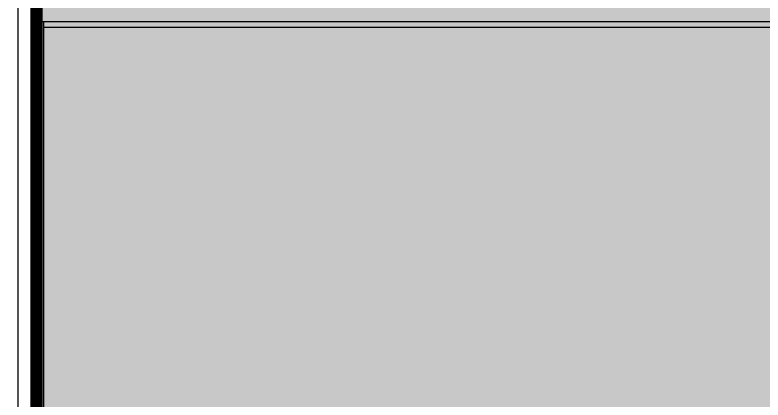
# Model space of a CAD drawing. Header units: millimetres. Extents: x 1710 to 94914, y 1329 to 63037.
# Drawn here: x 70956 to 77130, y 21220 to 24398 of the extents above; entities that cross this region are included whole.
import ezdxf

# ---------------------------------------------------------------- set-up
doc = ezdxf.new("R2010")
doc.units = ezdxf.units.MM
doc.header["$LTSCALE"] = 120
for name, color, linetype in [('5구역', 231, 'Continuous'), ('ARCH', 9, 'Continuous'), ('공사제외', 5, 'Continuous')]:
    doc.layers.add(name, color=color, linetype=linetype)

msp = doc.modelspace()

# ---------------------------------------------------------------- hatches: boundary and pattern name
at = {"layer": '공사제외', "linetype": 'Continuous'}
msp.add_hatch(color=253, dxfattribs=at).paths.add_polyline_path([(83111.3, 24504.2), (71134.5, 24504.2), (71134.5, 9094.1), (83111.3, 9094.1)])

# ---------------------------------------------------------------- linework, layer by layer
at = {"layer": '5구역', "linetype": 'Continuous', "const_width": 100, "elevation": 0}
msp.add_lwpolyline([(62781.3, 21444.2), (62781.3, 24501.6), (71134.5, 24504.2), (71134.5, 8794.3), (62272.8, 8794.3), (62272.8, 21444.2), (62781.3, 21444.2)], dxfattribs=at)
at = {"layer": 'ARCH', "color": 9}
for p, q in [((70981.3, 24504.2, 0), (70981.3, 8894.3, 0)), ((71141.3, 24344.2, 0), (71141.3, 8894.3, 0)), ((71141.3, 24344.2, 0), (82911.3, 24344.2, 0)), ((71191.3, 24344.2, 0), (71191.3, 8894.3, 0)), ((82911.3, 24294.2, 0), (71191.3, 24294.2, 0))]:
    msp.add_line(p, q, dxfattribs=at)
at = {"layer": '공사제외', "linetype": 'Continuous', "elevation": 0}
msp.add_lwpolyline([(71134.5, 24504.2), (83111.3, 24504.2), (83111.3, 9094.1), (71134.5, 9094.1)], close=True, dxfattribs=at)

doc.saveas('drawing.dxf')
